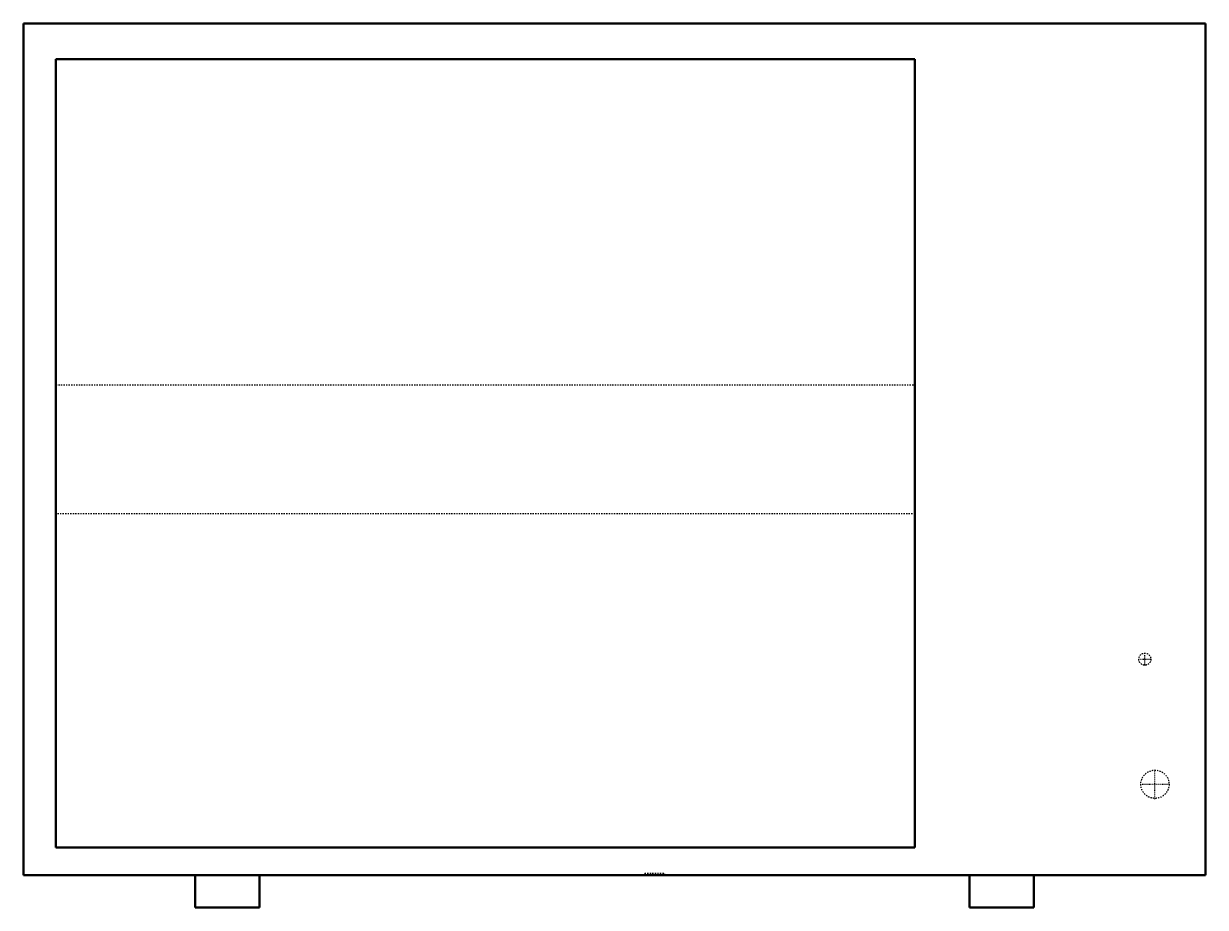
# Model space of a CAD drawing. Header units: millimetres. Extents: x -465 to 465, y 0 to 695.
import ezdxf

# ---------------------------------------------------------------- set-up
doc = ezdxf.new("R2010")
doc.units = ezdxf.units.MM
doc.linetypes.add('Center', pattern=[1.5, 0.45, -0.5, 0.05, -0.5])
doc.linetypes.add('Dashed', pattern=[2, 1, -1])
for name, color, linetype, lineweight in [('AM_0', 7, 'Continuous', 50), ('AM_7', 7, 'Center', 25), ('AM_9', 6, 'Dashed', 25)]:
    doc.layers.add(name, color=color, linetype=linetype, lineweight=lineweight)

# ---------------------------------------------------------------- blocks, each defined once
blk = doc.blocks.new('1_DC6VSS3010A_PART8_0_in_DC6VSS3010A_0')
at = {"layer": 'AM_0'}
for p, q in [((-465.1375, 695.325), (465.1375, 695.325)), ((-465.1375, 695.325), (-465.1375, 25.4)), ((465.1375, 695.325), (465.1375, 25.4)), ((465.1375, 25.4), (-465.1375, 25.4))]:
    blk.add_line(p, q, dxfattribs=at)
blk = doc.blocks.new('2_DC6VSS3010A_PART7_0_in_DC6VSS3010A_0')
at = {"layer": 'AM_0'}
for p, q in [((-279.4, 25.4), (-330.2, 25.4)), ((-330.2, 25.4), (-330.2, 0)), ((-279.4, 0), (-279.4, 25.4)), ((-330.2, 0), (-279.4, 0))]:
    blk.add_line(p, q, dxfattribs=at)
blk = doc.blocks.new('3_DC6VSS3010A_PART6_0_in_DC6VSS3010A_0')
at = {"layer": 'AM_0'}
for p, q in [((330.2, 25.4), (279.4, 25.4)), ((279.4, 25.4), (279.4, 0)), ((330.2, 0), (330.2, 25.4)), ((279.4, 0), (330.2, 0))]:
    blk.add_line(p, q, dxfattribs=at)
blk = doc.blocks.new('4_DC6VSS3010A_PART5_0_in_DC6VSS3010A_0')
at = {"layer": 'AM_7'}
for p, q in [((417.5125, 190.261875), (417.5125, 200.263125)), ((412.511875, 195.2625), (422.513125, 195.2625))]:
    blk.add_line(p, q, dxfattribs=at)
at = {"layer": 'AM_9'}
blk.add_circle((417.5125, 195.2625), 4.7625, dxfattribs=at)
blk = doc.blocks.new('5_DC6VSS3010A_PART4_0_in_DC6VSS3010A_0')
at = {"layer": 'AM_7'}
for p, q in [((425.45, 85.169375), (425.45, 108.505625)), ((413.781875, 96.8375), (437.118125, 96.8375))]:
    blk.add_line(p, q, dxfattribs=at)
at = {"layer": 'AM_9'}
blk.add_circle((425.45, 96.8375), 11.1125, dxfattribs=at)
blk = doc.blocks.new('6_DC6VSS3010A_PART3_0_in_DC6VSS3010A_0')
at = {"layer": 'AM_9'}
for p, q in [((23.75, 26.99), (39.62, 26.99)), ((23.75, 26.99), (23.75, 25.4)), ((39.62, 25.4), (39.62, 26.99))]:
    blk.add_line(p, q, dxfattribs=at)
blk = doc.blocks.new('7_DC6VSS3010A_PART2_0_in_DC6VSS3010A_0')
at = {"layer": 'AM_9'}
for p, q in [((-439.7375, 411.1625), (236.5375, 411.1625)), ((236.5375, 309.5625), (-439.7375, 309.5625))]:
    blk.add_line(p, q, dxfattribs=at)
blk = doc.blocks.new('8_DC6VSS3010A_PART1_0_in_DC6VSS3010A_0')
at = {"layer": 'AM_0'}
for p, q in [((236.54, 667.3), (-439.74, 667.3)), ((-439.74, 667.3), (-439.74, 47.08)), ((236.54, 47.08), (236.54, 667.3)), ((-439.74, 47.08), (236.54, 47.08))]:
    blk.add_line(p, q, dxfattribs=at)

msp = doc.modelspace()

# ---------------------------------------------------------------- block references
for name in ['1_DC6VSS3010A_PART8_0_in_DC6VSS3010A_0', '8_DC6VSS3010A_PART1_0_in_DC6VSS3010A_0', '7_DC6VSS3010A_PART2_0_in_DC6VSS3010A_0', '4_DC6VSS3010A_PART5_0_in_DC6VSS3010A_0', '5_DC6VSS3010A_PART4_0_in_DC6VSS3010A_0', '2_DC6VSS3010A_PART7_0_in_DC6VSS3010A_0', '6_DC6VSS3010A_PART3_0_in_DC6VSS3010A_0', '3_DC6VSS3010A_PART6_0_in_DC6VSS3010A_0']:
    msp.add_blockref(name, (0, 0))

doc.saveas('drawing.dxf')
